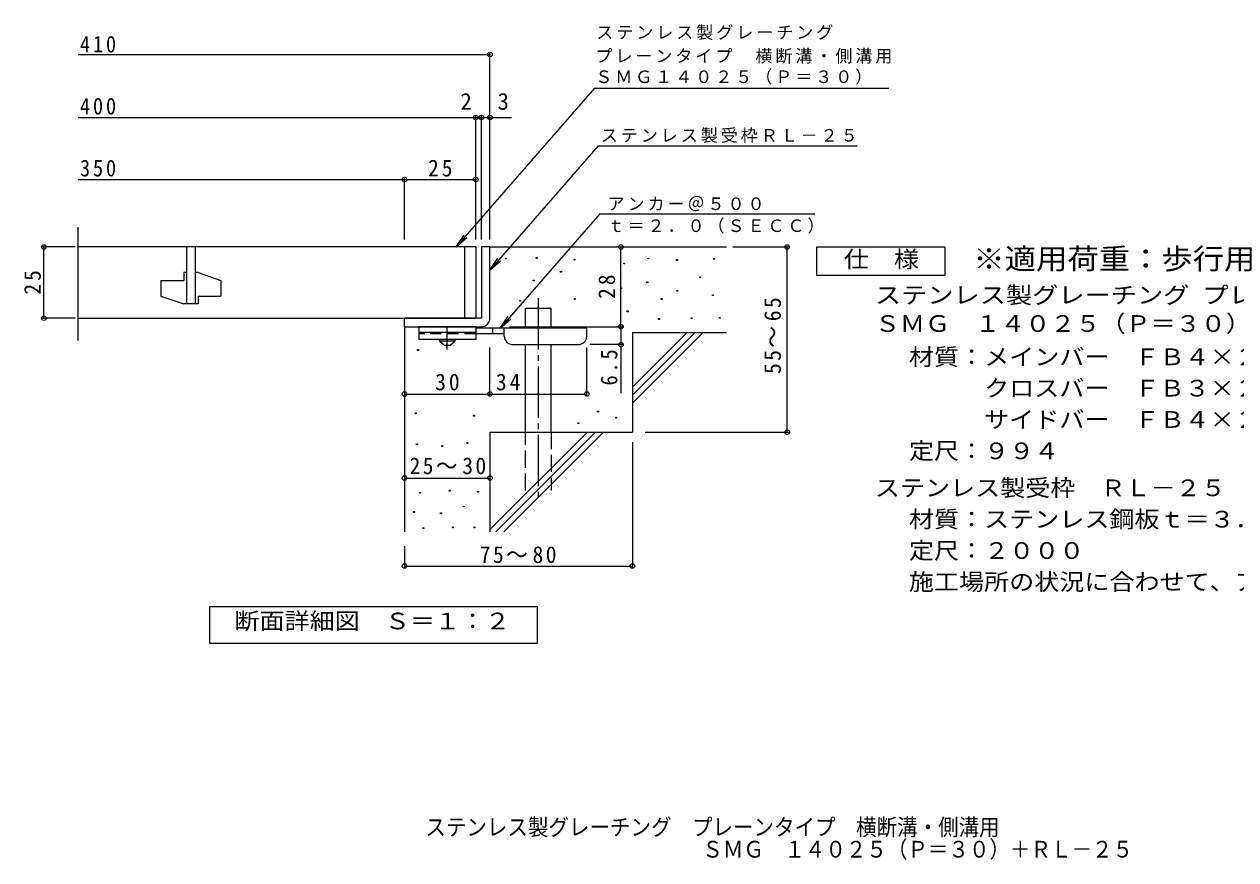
# Model space of a CAD drawing. Units: millimetres, scale not verified. Extents: x -310 to 329, y -273 to 243.
# Drawn here: x -309.8 to 115.6, y -273.2 to 20.1 of the extents above; entities that cross this region are included whole.
import ezdxf
from ezdxf.enums import TextEntityAlignment as Align

# ---------------------------------------------------------------- set-up
doc = ezdxf.new("R2010")
doc.units = ezdxf.units.MM
doc.header["$LTSCALE"] = 2
doc.header["$PDMODE"] = 32
doc.header["$PDSIZE"] = 1.6
for name, pattern in [('CHAIN1', [8, 5, -1, 1, -1]), ('CHAIN2', [12, 9, -1, 1, -1]), ('DASHED2', [3, 2, -1]), ('DASHED3', [4, 3, -1])]:
    doc.linetypes.add(name, pattern=pattern)
for name, color, linetype, lineweight in [('D-0', 7, 'Continuous', 9), ('D-1', 2, 'Continuous', 9), ('D-2', 3, 'Continuous', 9), ('D-4', 7, 'Continuous', 9), ('D-5', 7, 'Continuous', 9), ('D-6', 6, 'Continuous', 9), ('D-9', 4, 'Continuous', 9)]:
    doc.layers.add(name, color=color, linetype=linetype, lineweight=lineweight)
doc.layers.add('F-5_F-5ﾚｲﾔ', color=2, linetype='Continuous')
doc.styles.add('ＭＳ ゴシック', font='')
doc.styles.get('ＭＳ ゴシック').set_extended_font_data('MS Gothic')

msp = doc.modelspace()

# ---------------------------------------------------------------- linework, layer by layer
at = {"layer": 'D-0'}
for points in [[(-140.83, -62.277), (-140.83, -61.977), (-140.53, -61.977), (-140.53, -62.277)], [(-130.002, -62.141), (-130.002, -61.841), (-129.702, -61.841), (-129.702, -62.141)], [(-116.738, -62.683), (-116.738, -62.383), (-116.438, -62.383), (-116.438, -62.683)], [(-99.278, -64.036), (-99.278, -63.736), (-98.978, -63.736), (-98.978, -64.036)], [(-90.886, -62.277), (-90.886, -61.977), (-90.586, -61.977), (-90.586, -62.277)], [(-80.735, -62.818), (-80.735, -62.518), (-80.435, -62.518), (-80.435, -62.818)], [(-67.742, -62.412), (-67.742, -62.112), (-67.442, -62.112), (-67.442, -62.412)], [(-121.475, -66.879), (-121.475, -66.579), (-121.175, -66.579), (-121.175, -66.879)], [(-131.085, -69.992), (-131.085, -69.692), (-130.785, -69.692), (-130.785, -69.992)], [(-91.157, -70.668), (-91.157, -70.368), (-90.857, -70.368), (-90.857, -70.668)], [(-72.614, -68.909), (-72.614, -68.609), (-72.314, -68.609), (-72.314, -68.909)], [(-116.603, -76.489), (-116.603, -76.188), (-116.303, -76.188), (-116.303, -76.489)], [(-100.361, -72.699), (-100.361, -72.399), (-100.061, -72.399), (-100.061, -72.699)], [(-86.149, -76.489), (-86.149, -76.188), (-85.849, -76.188), (-85.849, -76.489)], [(-80.6, -73.646), (-80.6, -73.346), (-80.3, -73.346), (-80.3, -73.646)], [(-68.148, -75.135), (-68.148, -74.835), (-67.848, -74.835), (-67.848, -75.135)], [(-135.822, -77.165), (-135.822, -76.865), (-135.522, -76.865), (-135.522, -77.165)], [(-98.06, -80.82), (-98.06, -80.52), (-97.76, -80.52), (-97.76, -80.82)], [(-87.097, -83.527), (-87.097, -83.227), (-86.797, -83.227), (-86.797, -83.527)], [(-75.592, -83.256), (-75.592, -82.956), (-75.292, -82.956), (-75.292, -83.256)], [(-65.711, -83.121), (-65.711, -82.821), (-65.411, -82.821), (-65.411, -83.121)], [(-171.698, -94.397), (-171.698, -94.097), (-171.398, -94.097), (-171.398, -94.397)], [(-172.486, -116.63), (-172.486, -116.33), (-172.186, -116.33), (-172.186, -116.63)], [(-152.029, -117.459), (-152.029, -117.159), (-151.729, -117.159), (-151.729, -117.459)], [(-108.492, -116.026), (-108.492, -115.726), (-108.192, -115.726), (-108.192, -116.026)], [(-102.12, -118.176), (-102.12, -117.876), (-101.82, -117.876), (-101.82, -118.176)], [(-115.395, -120.086), (-115.395, -119.786), (-115.095, -119.786), (-115.095, -120.086)], [(-172.003, -127.515), (-172.003, -127.215), (-171.703, -127.215), (-171.703, -127.515)], [(-154.34, -127.058), (-154.34, -126.758), (-154.04, -126.758), (-154.04, -127.058)], [(-163.171, -128.124), (-163.171, -127.824), (-162.871, -127.824), (-162.871, -128.124)], [(-170.937, -144.569), (-170.937, -144.269), (-170.637, -144.269), (-170.637, -144.569)], [(-160.583, -143.808), (-160.583, -143.508), (-160.283, -143.508), (-160.283, -143.808)], [(-150.609, -144.189), (-150.609, -143.889), (-150.309, -143.889), (-150.309, -144.189)], [(-173.069, -151.269), (-173.069, -150.969), (-172.769, -150.969), (-172.769, -151.269)], [(-163.628, -151.726), (-163.628, -151.426), (-163.328, -151.426), (-163.328, -151.726)], [(-155.558, -149.366), (-155.558, -149.066), (-155.258, -149.066), (-155.258, -149.366)], [(-169.795, -156.979), (-169.795, -156.679), (-169.495, -156.679), (-169.495, -156.979)], [(-159.441, -156.675), (-159.441, -156.375), (-159.141, -156.375), (-159.141, -156.675)], [(-151.827, -156.675), (-151.827, -156.375), (-151.527, -156.375), (-151.527, -156.675)]]:
    msp.add_lwpolyline(points, close=True, dxfattribs=at)
at = {"layer": 'D-1'}
for p, q in [((-149.255, -58.087), (-149.255, -83.087)), ((-146.255, -58.087), (-149.255, -58.087)), ((-146.255, -83.087), (-146.255, -58.087)), ((-149.255, -83.087), (-176.255, -83.087)), ((-176.255, -86.087), (-176.255, -83.087)), ((-176.255, -86.087), (-149.255, -86.087))]:
    msp.add_line(p, q, dxfattribs=at)
msp.add_arc((-149.255, -83.087), 3, 270, 0, dxfattribs=at)
at = {"layer": 'D-2'}
for p, q in [((-290.789, -90.912), (-290.789, -51.171)), ((-151.255, -58.087), (-290.789, -58.087)), ((-252.755, -58.087), (-252.755, -78.087)), ((-249.755, -58.087), (-249.755, -78.087)), ((-155.256, -58.087), (-155.256, -83.087)), ((-151.255, -58.087), (-151.255, -83.087)), ((-253.756, -67.087), (-253.756, -69.837)), ((-252.755, -67.087), (-253.756, -67.087)), ((-248.755, -67.087), (-249.755, -67.087)), ((-248.755, -67.087), (-240.755, -69.837)), ((-261.756, -69.837), (-261.756, -75.337)), ((-261.756, -69.837), (-253.756, -69.837)), ((-240.755, -69.837), (-240.755, -75.337)), ((-261.756, -75.337), (-253.756, -78.087)), ((-248.755, -75.337), (-248.755, -78.087)), ((-248.755, -75.337), (-240.755, -75.337)), ((-248.755, -78.087), (-253.756, -78.087)), ((-290.789, -83.087), (-151.255, -83.087))]:
    msp.add_line(p, q, dxfattribs=at)
at = {"layer": 'D-4'}
for p, q in [((-290.789, 9.487), (-146.255, 9.487)), ((-146.255, -55.496), (-146.255, 10.087)), ((-290.789, -12.653), (-151.255, -12.653)), ((-151.255, -55.496), (-151.255, -12.053)), ((-151.255, -12.653), (-150.255, -12.653)), ((-150.255, -12.653), (-138.723, -12.653)), ((-149.255, -55.496), (-149.255, -12.053)), ((-176.255, -55.496), (-176.255, -33.803)), ((-290.789, -34.403), (-176.255, -34.403)), ((-176.255, -34.403), (-151.255, -34.403)), ((-291.859, -58.087), (-303.469, -58.087)), ((-302.869, -83.087), (-302.869, -58.087)), ((-100.262, -86.087), (-100.262, -58.087)), ((-61.049, -58.087), (-41.318, -58.087)), ((-41.918, -123.087), (-41.918, -58.087)), ((-291.859, -83.087), (-303.469, -83.087)), ((-139.453, -86.087), (-99.662, -86.087)), ((-100.262, -86.087), (-100.262, -109.437)), ((-146.254, -110.308), (-146.254, -93.387)), ((-112.254, -110.308), (-112.254, -93.387)), ((-99.662, -92.387), (-111.254, -92.387)), ((-91.808, -123.087), (-41.318, -123.087)), ((-96.255, -126.587), (-96.255, -170.704)), ((-176.255, -139.211), (-146.255, -139.211)), ((-176.255, -163.087), (-176.255, -170.704)), ((-176.255, -170.104), (-96.255, -170.104))]:
    msp.add_line(p, q, dxfattribs=at)
msp.add_lwpolyline([(-176.254, -109.708), (-146.254, -109.708), (-112.254, -109.708)], dxfattribs=at)
for p in [(-146.255, 9.487), (-151.255, -12.653), (-149.255, -12.653), (-146.255, -12.653), (-176.255, -34.403), (-151.255, -34.403), (-302.869, -58.087), (-100.262, -58.087), (-41.918, -58.087), (-302.869, -83.087), (-100.262, -86.087), (-100.262, -92.387), (-176.254, -109.708), (-146.254, -109.708), (-112.254, -109.708), (-41.918, -123.087), (-176.255, -139.211), (-146.255, -139.211), (-176.255, -170.104), (-96.255, -170.104)]:
    msp.add_point(p, dxfattribs=at)
at = {"layer": 'D-5'}
for p, q in [((-109.603, -2.364), (-6.244, -2.364)), ((-108.238, -22.535), (-17.318, -22.535)), ((-107.722, -46.477), (-142.632, -86.587)), ((-107.722, -46.477), (-32.192, -46.477)), ((-158.103, -58.087), (-155.341, -53.919)), ((-146.255, -66.215), (-142.509, -62.905)), ((-142.632, -86.587), (-139.869, -82.419)), ((-142.632, -86.587), (-138.885, -83.276)), ((-244.654, -184.275), (-129.654, -184.275)), ((-244.654, -197.275), (-244.654, -184.275))]:
    msp.add_line(p, q, dxfattribs=at)
for points in [[(-109.603, -2.364), (-158.103, -58.087), (-154.356, -54.776)], [(-108.238, -22.535), (-146.255, -66.215), (-143.493, -62.048)], [(-129.654, -184.275), (-129.654, -197.275), (-244.654, -197.275)]]:
    msp.add_lwpolyline(points, dxfattribs=at)
msp.add_lwpolyline([(-31.542, -68.087), (-31.542, -58.087), (13.458, -58.087), (13.458, -68.087)], close=True, dxfattribs=at)
at = {"layer": 'D-6'}
for p, q in [((-146.255, -58.087), (-63.255, -58.087)), ((-133.797, -86.587), (-133.797, -79.587)), ((-133.797, -79.587), (-124.797, -79.587)), ((-124.797, -86.587), (-124.797, -79.587)), ((-176.255, -86.087), (-176.255, -158.087)), ((-96.255, -107.289), (-77.053, -88.087)), ((-96.255, -88.087), (-63.255, -88.087)), ((-96.255, -110.117), (-74.225, -88.087)), ((-96.255, -88.087), (-96.255, -123.087)), ((-96.255, -112.945), (-71.397, -88.087)), ((-133.797, -123.087), (-133.797, -92.387)), ((-124.797, -123.087), (-124.797, -92.387)), ((-146.255, -123.087), (-146.255, -158.087)), ((-146.255, -123.087), (-96.255, -123.087)), ((-146.255, -157.288), (-112.054, -123.087)), ((-144.226, -158.087), (-109.225, -123.087)), ((-141.398, -158.087), (-106.397, -123.087))]:
    msp.add_line(p, q, dxfattribs=at)
at = {"layer": 'D-6', "linetype": 'CHAIN2'}
msp.add_line((-129.297, -76.095), (-129.297, -145.753), dxfattribs=at)
at = {"layer": 'D-6', "linetype": 'DASHED3'}
for p, q in [((-133.797, -143.587), (-133.797, -123.087)), ((-124.797, -123.087), (-124.797, -143.587))]:
    msp.add_line(p, q, dxfattribs=at)
at = {"layer": 'D-9', "color": 3}
for p, q in [((-171.254, -86.087), (-171.254, -90.587)), ((-151.254, -86.087), (-171.254, -86.087)), ((-151.254, -88.087), (-171.254, -88.087)), ((-151.254, -86.087), (-151.254, -90.587)), ((-151.254, -90.587), (-171.254, -90.587))]:
    msp.add_line(p, q, dxfattribs=at)
at = {"layer": 'D-9', "color": 3, "linetype": 'DASHED2'}
msp.add_line((-151.254, -88.587), (-171.254, -88.587), dxfattribs=at)
at = {"layer": 'D-9', "linetype": 'CHAIN1'}
msp.add_line((-161.254, -94.135), (-161.254, -86.087), dxfattribs=at)
at = {"layer": 'D-9'}
for p, q in [((-112.254, -86.587), (-151.254, -86.587)), ((-141.249, -88.587), (-151.254, -88.587)), ((-145.254, -88.587), (-145.254, -86.587)), ((-141.254, -89.387), (-141.254, -86.587)), ((-112.254, -89.387), (-112.254, -86.587)), ((-138.254, -92.387), (-115.254, -92.387))]:
    msp.add_line(p, q, dxfattribs=at)
at = {"layer": 'D-9', "color": 2}
for p, q in [((-164.004, -91.087), (-164.004, -90.587)), ((-164.004, -91.087), (-162.254, -92.587)), ((-164.004, -91.087), (-158.504, -91.087)), ((-162.254, -92.587), (-160.254, -92.587)), ((-160.254, -92.587), (-158.504, -91.087)), ((-158.504, -91.087), (-158.504, -90.587))]:
    msp.add_line(p, q, dxfattribs=at)
at = {"layer": 'D-9'}
for centre, start, end in [((-138.254, -89.387), 180, 270), ((-115.254, -89.387), 270, 0)]:
    msp.add_arc(centre, 3, start, end, dxfattribs=at)

# ---------------------------------------------------------------- texts
at = {"layer": 'D-4', "color": 2, "style": 'ＭＳ ゴシック'}
for s, p in [('2', (-156.623, -11.653)), ('3', (-143.595, -11.653))]:
    msp.add_text(s, height=5.865, dxfattribs=at).set_placement(p, align=Align.BOTTOM_LEFT)
at = {"layer": 'D-4', "color": 2, "char_height": 5.865, "attachment_point": 7, "style": 'ＭＳ ゴシック'}
for s, insert in [('\\T1.27;\\W0.9;410', (-290.21, 10.098)), ('\\T1.27;\\W0.9;400', (-290.21, -11.653)), ('\\T1.27;\\W0.9;350', (-290.21, -33.403)), ('\\T1.27;\\W0.95;25', (-168.005, -33.403)), ('\\T1.27;\\W0.95;30', (-165.504, -108.508)), ('\\T1.27;\\W0.95;34', (-144.18, -108.508)), ('\\T1.22;\\W0.95;25～30', (-174.505, -137.94)), ('\\T1.22;\\W0.95;75～80', (-149.829, -169.104))]:
    msp.add_mtext(s, dxfattribs=dict(at, insert=insert))
at = {"layer": 'D-4', "color": 2, "char_height": 5.865, "attachment_point": 7, "rotation": 90, "style": 'ＭＳ ゴシック'}
for s, insert in [('\\T1.27;\\W0.95;25', (-303.869, -74.837)), ('\\T1.27;\\W0.95;28', (-102.262, -76.337)), ('\\T1.22;\\W0.95;55～65', (-44.024, -102.688)), ('\\T1.27;\\W0.9;6.5', (-101.462, -106.726))]:
    msp.add_mtext(s, dxfattribs=dict(at, insert=insert))
at = {"layer": 'D-5', "color": 2, "style": 'ＭＳ ゴシック'}
for s, width, p in [('仕\u3000様', 1.1, (-22.042, -67.087)), ('ステンレス製グレーチング プレーンタイプ 横断溝・側溝用', 1.15, (-11.124, -79.671)), ('ＳＭＧ\u3000１４０２５（Ｐ＝３０）', 1.1, (-11.124, -89.66)), ('材質：メインバー\u3000ＦＢ４×２５（ＳＵＳ３０４）', 1.1, (0.818, -101.352)), ('\u3000\u3000\u3000クロスバー\u3000ＦＢ３×２０（ＳＵＳ３０４）', 1.1, (0.818, -112.352)), ('\u3000\u3000\u3000サイドバー\u3000ＦＢ４×２５（ＳＵＳ３０４）', 1.1, (0.818, -123.352)), ('定尺：９９４', 1.1, (0.818, -134.352)), ('ステンレス製受枠\u3000ＲＬ－２５', 1.1, (-11.124, -147.352)), ('材質：ステンレス鋼板ｔ＝３．０（ＳＵＳ３０４）', 1.1, (0.818, -158.352)), ('定尺：２０００', 1.1, (0.818, -169.352)), ('施工場所の状況に合わせて、アンカーをプライヤー等で折り曲げてご使用ください。', 1.1, (0.818, -180.352)), ('断面詳細図\u3000Ｓ＝１：２', 1.1, (-235.969, -194.081))]:
    msp.add_text(s, height=5.865, dxfattribs=dict(at, width=width)).set_placement(p, align=Align.BOTTOM_LEFT)
at = {"layer": 'D-5', "color": 3, "style": 'ＭＳ ゴシック', "width": 1.1}
msp.add_text('※適用荷重：歩行用', height=7.331, dxfattribs=at).set_placement((23.458, -68.087), align=Align.BOTTOM_LEFT)
at = {"layer": 'D-5', "char_height": 4.399, "attachment_point": 7, "style": 'ＭＳ ゴシック'}
for s, insert in [('\\T1.17;ステンレス製グレーチング', (-108.94, 14.57)), ('\\T1.17;プレーンタイプ\u3000横断溝・側溝用', (-109.251, 6.239)), ('\\T1.17;ＳＭＧ１４０２５（Ｐ＝３０）', (-109.294, -1.106)), ('\\T1.17;ステンレス製受枠ＲＬ－２５', (-107.36, -21.583)), ('\\T1.17;アンカー＠５００', (-104.993, -45.546)), ('\\T1.17;ｔ＝２．０（ＳＥＣＣ）', (-104.993, -53.409))]:
    msp.add_mtext(s, dxfattribs=dict(at, insert=insert))
at = {"layer": 'F-5_F-5ﾚｲﾔ', "style": 'ＭＳ ゴシック', "width": 0.9}
for s, p in [('ステンレス製グレーチング\u3000プレーンタイプ\u3000横断溝・側溝用', (-168.928, -266.437)), ('ＳＭＧ\u3000１４０２５（Ｐ＝３０）＋ＲＬ－２５', (-71.684, -274.207))]:
    msp.add_text(s, height=5.865, dxfattribs=at).set_placement(p, align=Align.BOTTOM_LEFT)

doc.saveas('drawing.dxf')
